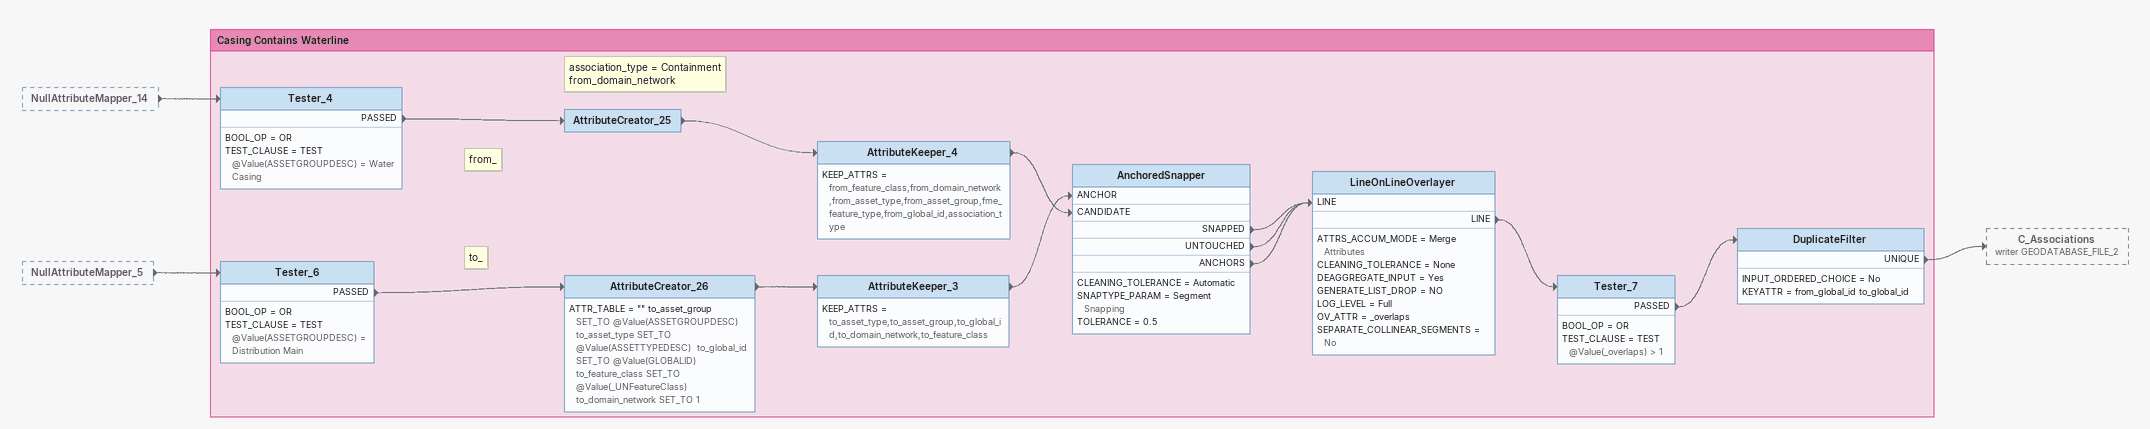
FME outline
NullAttributeMapper_14 [outside]
    -> Tester_4
NullAttributeMapper_5 [outside]
    -> Tester_6

Bookmark: Casing Contains Waterline
Tester_6
    BOOL_OP = OR
    TEST_CLAUSE = TEST @Value(ASSETGROUPDESC) = Distribution Main
    PASSED -> AttributeCreator_26
Note: to_
AttributeCreator_26
    ATTR_TABLE = "" to_asset_group SET_TO @Value(ASSETGROUPDESC)  to_asset_type SET_TO @Value(ASSETTYPEDESC)  to_global_id SET_TO @Value(GLOBALID)  to_feature_class SET_TO @Value(_UNFeatureClass)  to_domain_network SET_TO 1
    -> AttributeKeeper_3
AttributeKeeper_3
    KEEP_ATTRS = to_asset_type,to_asset_group,to_global_id,to_domain_network,to_feature_class
    -> AnchoredSnapper [ANCHOR]
Tester_4
    BOOL_OP = OR
    TEST_CLAUSE = TEST @Value(ASSETGROUPDESC) = Water Casing
    PASSED -> AttributeCreator_25
Note: from_
Note: association_type = Containment / from_domain_network
AttributeCreator_25
    -> AttributeKeeper_4
AttributeKeeper_4
    KEEP_ATTRS = from_feature_class,from_domain_network,from_asset_type,from_asset_group,fme_feature_type,from_global_id,association_type
    -> AnchoredSnapper [CANDIDATE]
AnchoredSnapper
    CLEANING_TOLERANCE = Automatic
    SNAPTYPE_PARAM = Segment Snapping
    TOLERANCE = 0.5
    SNAPPED -> LineOnLineOverlayer [LINE]
    UNTOUCHED -> LineOnLineOverlayer [LINE]
    ANCHORS -> LineOnLineOverlayer [LINE]
LineOnLineOverlayer
    ATTRS_ACCUM_MODE = Merge Attributes
    CLEANING_TOLERANCE = None
    DEAGGREGATE_INPUT = Yes
    GENERATE_LIST_DROP = NO
    LOG_LEVEL = Full
    OV_ATTR = _overlaps
    SEPARATE_COLLINEAR_SEGMENTS = No
    LINE -> Tester_7
Tester_7
    BOOL_OP = OR
    TEST_CLAUSE = TEST @Value(_overlaps) > 1
    PASSED -> DuplicateFilter
DuplicateFilter
    INPUT_ORDERED_CHOICE = No
    KEYATTR = from_global_id to_global_id
    UNIQUE -> C_Associations (writer GEODATABASE_FILE_2)
